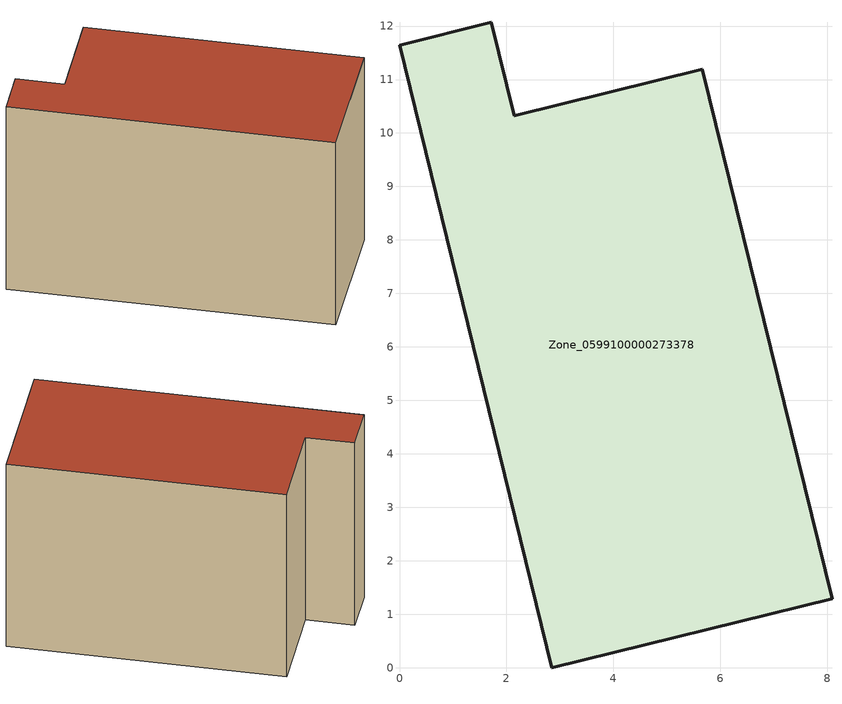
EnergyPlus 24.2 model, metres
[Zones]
Zone_0599100000273378
 floor ground (C_G): 2.85,0 0,11.64 1.72,12.07 2.15,10.32 5.66,11.19 8.09,1.29 z0
 wall outside (C_F): 2.85,0 8.09,1.29 5.66,11.19 2.15,10.32 1.72,12.07 0,11.64 2.85,0 z0:7.93
 roof outside (C_R): 0,11.64 2.85,0 8.09,1.29 5.66,11.19 2.15,10.32 1.72,12.07 z7.93
[BUILDING]
Pand.0599100000273378: North Axis=0; Terrain=City; Loads Convergence Tolerance Value=0.04; Temperature Convergence Tolerance Value=0.4; Solar Distribution=FullExterior; Maximum Number of Warmup Days=25; Minimum Number of Warmup Days=1
[Site:Location]
Rotterdam.The.Hague.AP_ZH_NLD Design_Conditions: Latitude=51.96; Longitude=4.45; Time Zone=1; Elevation=-4.5
[SITE:GROUNDTEMPERATURE:BUILDINGSURFACE]
18, 18, 18, 18, 18, 18, 18, 18, 18, 18, 18, 18
[MATERIAL] Thermal Absorptance=0.9; Solar Absorptance=0.7; Visible Absorptance=0.7
Name | Roughness | Thickness | Conductivity | Density | Specific Heat
G.TI.1975-1991 | MediumSmooth | 0.15 | 0.288461 | 540 | 1210
F.TI.1975-1991 | Rough | 0.3 | 0.230769 | 1920 | 840
R.TI.1975-1991 | MediumRough | 0.2 | 0.153846 | 1500 | 1000
[CONSTRUCTION]
C_G: G.TI.1975-1991
C_F: F.TI.1975-1991
C_R: R.TI.1975-1991
[ZONE]
Zone_0599100000273378: Type=1; Multiplier=1; Ceiling Height=Autocalculate; Volume=Autocalculate; Floor Area=autocalculate; Part of Total Floor Area=Yes
[ZONEINFILTRATION:DESIGNFLOWRATE]
Infil_Zone_0599100000273378: Zone or ZoneList or Space or SpaceList=Zone_0599100000273378; Schedule=AlwaysOn; Design Flow Rate Calculation Method=Flow/Area; Flow Rate per Floor Area=0.003; Constant Term Coefficient=1; Temperature Term Coefficient=0; Velocity Term Coefficient=0; Velocity Squared Term Coefficient=0
[HVACTEMPLATE:ZONE:IDEALLOADSAIRSYSTEM]
Zone_0599100000273378: Maximum Heating Supply Air Temperature=50; Minimum Cooling Supply Air Temperature=13; Maximum Heating Supply Air Humidity Ratio=0.0156; Minimum Cooling Supply Air Humidity Ratio=0.0077; Heating Limit=NoLimit; Cooling Limit=NoLimit; Dehumidification Control Type=ConstantSensibleHeatRatio; Cooling Sensible Heat Ratio=0.7; Dehumidification Setpoint=60; Humidification Control Type=None; Humidification Setpoint=30; Outdoor Air Method=None; Outdoor Air Flow Rate per Person=0.00944; Outdoor Air Flow Rate per Zone Floor Area=0; Outdoor Air Flow Rate per Zone=0; Demand Controlled Ventilation Type=None; Outdoor Air Economizer Type=NoEconomizer; Heat Recovery Type=None; Sensible Heat Recovery Effectiveness=0.7; Latent Heat Recovery Effectiveness=0.65
[ZONECONTROL:THERMOSTAT]
ThermostatControl_Zone_0599100000273378: Zone or ZoneList=Zone_0599100000273378; Control Type Schedule=DualSetpointControlType; Control 1=Thermostat_Zone_0599100000273378; Temperature Difference Between Cutout And Setpoint=0
[THERMOSTATSETPOINT:DUALSETPOINT]
Thermostat_Zone_0599100000273378: Heating Setpoint Temperature Schedule=HeatingSetpoint_Zone_0599100000273378; Cooling Setpoint Temperature Schedule=CoolingSetpoint_Zone_0599100000273378
[SCHEDULE:COMPACT]
HeatingSetpoint_Zone_0599100000273378: Through: 12/31, For: AllDays, Until: 24:00, 21
CoolingSetpoint_Zone_0599100000273378: Through: 12/31, For: AllDays, Until: 24:00, 24
DualSetpointControlType: Through: 12/31, For: AllDays, Until: 24:00, 4
AlwaysOn: Through: 12/31, For: AllDays, Until: 24:00, 1
